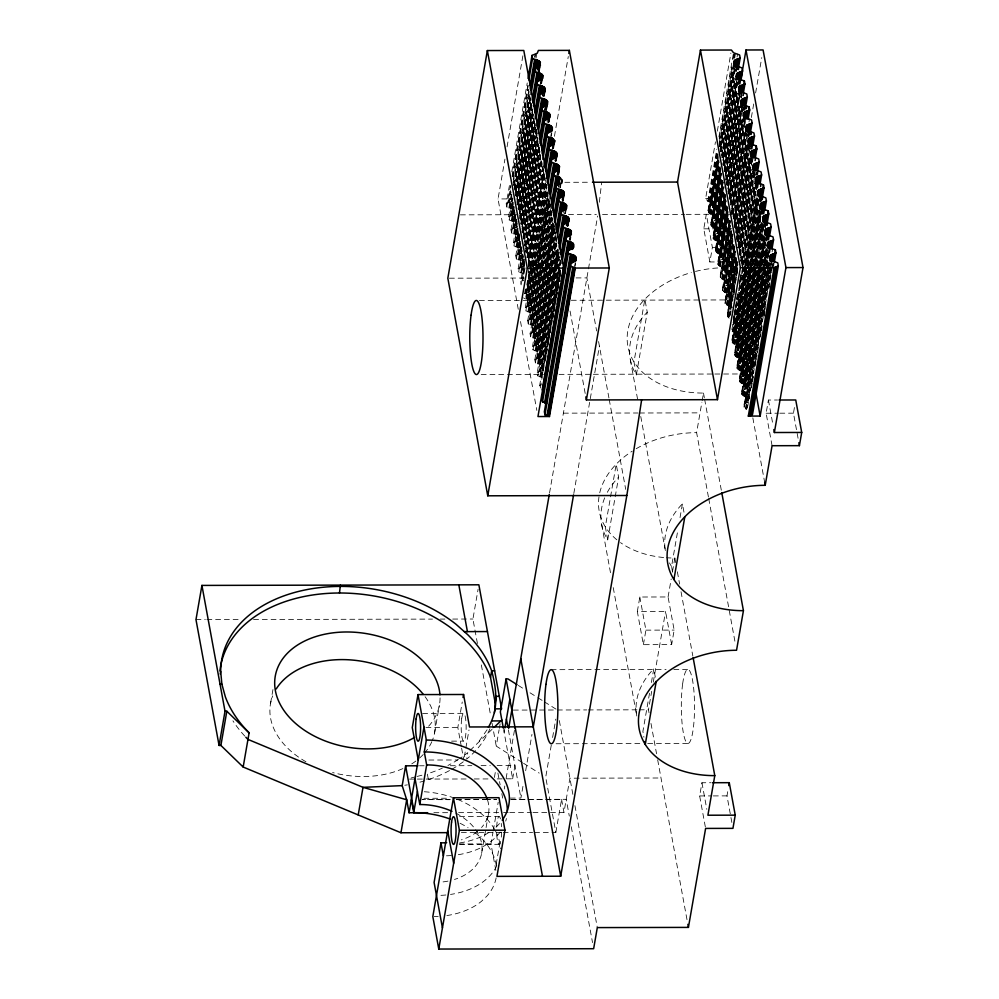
<?xml version="1.0" encoding="UTF-8"?>
<svg xmlns="http://www.w3.org/2000/svg" width="999" height="999" viewBox="0 0 999 999"><rect width="100%" height="100%" fill="white"/><g stroke="black" fill="none" stroke-linecap="round" stroke-linejoin="round"><path stroke-width="0.75" stroke-dasharray="5 3.75" d="M543.219 366.783L540.884 364.71L535.389 362.849L534.827 359.79L540.521 357.18L540.834 353.796L538.498 351.71L533.004 349.85L532.455 346.79L538.136 344.18L538.449 340.809L536.113 338.723L530.631 336.863L530.069 333.803L551.336 211.351M732.916 307.367L727.422 305.507L725.087 303.421L725.411 300.037L731.093 297.427L730.531 294.368L725.037 292.507L722.702 290.434L723.026 287.05L728.708 284.44L728.146 281.381L722.652 279.52L720.316 277.435L720.316 274.475L726.323 271.453L725.761 268.394L720.267 266.533L717.931 264.448L718.256 261.064L723.938 258.454L723.376 255.394L717.881 253.534L715.546 251.461L715.871 248.077L721.553 245.467L720.991 242.407L715.496 240.547L713.161 238.461L713.486 235.077L719.168 232.48L718.606 229.42L713.111 227.56L710.776 225.474L720.354 167.42M729.208 318.157L727.472 316.408L727.472 313.449L736.775 259.89M749.6 398.301L744.105 396.441L741.77 394.355L742.095 390.984L747.776 388.374L747.215 385.314L741.72 383.454L739.385 381.368L739.71 377.984L745.391 375.374L744.829 372.315L739.335 370.454L737 368.381L737.324 364.997L743.006 362.387L742.444 359.328L735.339 356.331L734.627 352.435L759.34 210.09M771.216 267.095L746.49 409.428L744.155 407.355L744.168 404.395L768.88 262.05M599.338 202.235L601.685 182.218M270.604 703.096L273.526 686.226M518.269 309.278L498.026 198.938L504.932 159.141M507.055 146.903L523.014 55.07M524.2 273.763L518.706 271.903L518.144 268.843L523.826 266.233L524.15 262.849L521.815 260.776L516.321 258.916L515.759 255.856L521.441 253.247L521.765 249.862L519.43 247.789L513.936 245.929L513.374 242.857L519.055 240.26L519.38 236.875L517.045 234.79L511.55 232.929L510.988 229.87L516.67 227.26L516.995 223.876L514.66 221.803L509.165 219.942L508.603 216.883L514.285 214.273L514.61 210.889L512.275 208.816L506.78 206.955L506.218 203.883L509.415 185.527M511.8 171.741L527.222 82.979M506.78 206.955L510.501 185.527M512.1 176.336L528.309 82.979M506.218 203.883L507.842 202.822L510.776 185.976M512.362 176.798L528.321 84.965M507.842 202.822L508.553 202.785L510.676 190.534M513.074 176.761L528.221 89.523M508.553 202.785L509.24 202.685L511.101 191.97M513.224 179.72L528.908 89.423M534.49 57.28L535.027 54.221M508.803 208.017L511.75 191.796M513.336 182.617L529.557 89.248M535.139 57.118L535.664 54.046M509.515 208.042L512.075 193.107M513.411 185.452L529.458 93.257M509.24 202.685L511.026 202.01L512.087 195.879M513.948 185.165L529.37 96.391M536.013 58.129L536.813 53.534M508.603 216.883L512.062 196.978M514.223 185.19L529.607 95.966M511.026 202.01L512.037 198.601M514.423 184.827L529.845 96.054M510.951 208.304L512.537 199.126M514.398 188.411L530.407 96.366M509.165 219.942L512.887 198.514M514.485 189.335L530.694 95.966M510.227 215.809L513.149 198.976M514.822 190.16L530.694 97.952M510.939 215.772L513.336 201.998M515.459 189.748L530.606 102.51M512.275 208.816L513.336 202.685M515.472 190.447L530.619 103.197M511.625 215.672L513.211 206.493M515.609 192.72L531.031 103.946M536.875 70.267L537.412 67.208M512.874 209.141L513.411 206.081M515.796 192.308L531.218 103.534M511.188 221.004L513.848 205.694M515.709 194.98L531.655 103.147M512.262 215.509L513.861 206.318M515.721 195.604L531.668 103.771M537.524 70.105L538.049 67.045M513.411 209.528L513.948 206.468M515.809 195.754L531.755 103.921M511.9 221.041L514.56 205.732M516.158 196.553L532.005 105.082M538.124 69.88L538.648 66.821M513.411 214.997L514.473 208.878M516.595 196.628L532.017 107.855M538.399 71.129L539.198 66.533M510.988 229.87L514.448 209.977M516.883 196.641L531.992 108.953M513.886 214.66L514.423 211.601M517.007 197.115L532.155 109.878M538.798 71.603L539.672 66.196M516.945 198.963L532.367 110.19M539.01 71.928L540.072 65.809M513.336 221.291L514.922 212.113M516.995 200.075L532.742 109.565M539.335 71.503L540.397 65.385M511.55 232.929L515.009 213.037M516.87 202.322L532.817 110.489M512.612 228.796L515.534 211.963M516.933 204.683L533.079 110.951M513.324 228.759L515.721 214.985M517.582 204.271L533.254 113.973M514.66 221.803L515.721 215.684M517.582 204.97L533.266 114.66M514.01 228.659L515.871 217.944M518.256 204.171L533.141 118.469M515.259 222.14L515.796 219.081M518.181 205.307L533.341 118.057M513.573 233.991L515.959 220.217M518.356 206.443L533.503 119.206M514.647 228.496L516.246 219.318M518.106 208.604L533.791 118.294M515.796 222.515L516.333 219.455M518.194 208.741L533.878 118.444M514.285 234.028L516.845 219.093M518.444 209.902L534.39 118.069M540.234 84.403L541.033 79.808M515.796 227.984L516.858 221.865M518.981 209.615L534.403 120.842M540.784 84.116L541.583 79.52M513.374 242.857L517.095 221.428M519.255 209.64L534.378 121.953M516.271 227.647L517.07 223.052M519.393 210.102L534.54 122.865M541.258 83.779L542.057 79.183M519.592 210.427L534.752 123.189M541.658 83.392L542.457 78.796M515.721 234.29L517.045 226.636M519.38 213.062L534.852 124.088M513.936 245.929L517.395 226.024M519.517 213.786L535.202 123.476M514.997 241.795L517.994 225.324M519.592 216.146L535.464 123.938M515.709 241.758L518.094 227.984M519.692 218.793L535.639 126.96M517.045 234.79L518.106 228.671M519.967 217.957L535.651 127.66M516.396 241.658L518.256 230.944M520.379 218.694L535.801 129.92M517.644 235.127L518.181 232.068M520.566 218.294L535.988 129.52M515.959 246.99L518.344 233.217M520.741 219.443L536.426 129.133M517.032 241.483L518.369 233.841M520.754 220.067L536.438 129.758M542.295 96.091L542.819 93.019M520.841 220.205L536.525 129.907M516.67 247.015L519.193 232.867M520.666 224.063L537.037 129.533M542.894 95.854L543.419 92.795M518.181 240.984L519.505 233.329M521.103 224.138L537.05 132.305M515.759 255.856L519.48 234.428M521.378 224.163L537.025 133.404M518.656 240.647L519.455 236.051M521.578 223.801L537 135.027M543.643 96.766L544.443 92.17M519.055 240.26L519.592 237.2M521.977 223.414L536.863 137.712M544.043 96.379L544.842 91.796M518.094 247.277L519.43 239.623M522.04 224.525L537.237 137.075M544.368 95.954L545.167 91.371M516.321 258.916L519.78 239.023M521.903 226.773L537.325 137.999M517.382 254.782L520.042 239.473M521.977 229.133L537.849 136.925M434.553 733.016L439.348 705.394M518.094 254.745L520.754 239.435M522.077 231.793L538.299 138.424M519.43 247.789L520.754 240.135M522.09 232.48L538.299 139.111M518.768 254.645L520.641 243.931M522.764 231.693L538.174 142.919M520.029 248.114L520.829 243.531M522.689 232.817L538.099 144.043M518.344 259.977L520.729 246.204M523.126 232.43L538.274 145.192M519.418 254.483L520.754 246.828M523.139 233.054L538.561 144.281M544.405 110.602L545.204 106.019M523.226 233.192L538.648 144.43M519.055 260.015L521.353 246.603M523.176 236.676L539.123 144.843M545.004 110.377L545.804 105.794M520.566 253.971L521.628 247.852M523.226 238.661L539.435 145.305M545.554 110.102L546.353 105.507M518.144 268.843L521.865 247.415M523.501 238.686L539.41 146.403M521.041 253.634L522.102 247.515M523.626 239.148L539.572 147.315M545.953 110.589L546.828 105.17M521.441 253.247L521.977 250.187M524.1 237.937L539.522 149.163M546.428 109.378L547.227 104.783M520.479 260.264L522.077 251.086M524.15 239.048L539.572 150.275M546.478 110.477L547.539 104.358M518.706 271.903L521.89 253.534M524.55 238.237L539.71 150.986M519.767 267.769L522.502 252.847M524.363 242.133L539.972 151.448M520.479 267.732L523.139 253.122M524.475 245.467L540.684 151.411M521.153 267.632L523.289 255.394M524.875 246.204L540.834 154.37M522.415 261.114L523.214 256.518M525.074 245.804L540.759 155.507M520.716 272.964L523.114 259.191M525.511 245.417L540.659 158.179M521.803 267.47L523.139 259.815M525.611 246.191L540.684 158.804M547.065 122.065L547.589 119.006M521.441 273.002L523.838 259.228M525.599 248.876L540.971 160.901M522.952 266.958L524.275 259.303M525.611 251.661L541.296 161.351M547.939 123.089L548.738 118.494M524.55 264.997L521.091 284.902L520.529 281.83L524.55 259.328M525.886 251.673L541.533 160.926M523.426 266.621L524.487 260.502M525.811 252.847L541.77 161.014M548.414 122.752L549.213 118.157M523.826 266.233L524.363 263.174M526.223 252.46L541.895 162.163M548.813 122.365L549.612 117.77M522.864 273.264L524.463 264.073M526.535 252.035L542.007 163.062M549.138 121.94L549.925 117.345M526.673 252.759L542.082 163.986M520.529 281.83L522.152 280.769L524.55 266.995M527.01 253.584L542.095 165.971M522.152 280.769L522.864 280.731L525.249 266.958M526.848 257.767L542.807 166.633M527.534 257.667L543.219 167.37M527.722 257.267L543.144 168.494M528.159 256.88L543.306 169.643M528.259 257.655L543.331 170.267M528.246 260.339L543.668 171.566M528.259 263.112L543.943 172.815M528.271 264.66L544.18 172.377M528.121 266.658L544.418 172.477M550.724 136.563L551.248 133.504M528.596 265.459L544.555 173.626M528.658 266.558L544.393 176.049M551.248 136.463L551.785 133.404M529.058 265.746L544.467 176.973M525.337 289.161L524.537 293.756L528.908 291.795L528.946 289.161L525.936 286.476M528.334 272.702L529.058 267.732M529.395 266.583L544.805 177.81M525.249 293.718L529.757 267.707M530.032 266.171L545.454 178.084M525.924 293.619L545.604 180.357M527.185 287.088L530.631 267.195M530.906 265.672L545.791 179.957M530.069 333.803L535.352 331.581L536.438 328.821L534.34 326.074L528.246 323.876L527.684 320.804L533.366 318.206L533.691 314.822L531.356 312.737L525.861 310.876L525.299 307.817L531.293 304.782L530.581 300.886L525.486 298.951L531.068 266.808M531.343 265.284L545.691 182.63M526.573 293.456L545.716 183.254M526.211 298.988L531.793 266.845M531.955 265.672L546.153 184.191M552.16 149.35L552.959 144.768M554.433 136.314L568.294 56.518M527.722 292.944L532.23 266.92M532.504 265.397L546.59 184.278M552.709 149.076L553.496 144.48M525.299 307.817L546.865 184.291M528.196 292.607L546.803 185.464M553.184 148.739L553.983 144.143M528.596 292.22L547.027 185.077M553.583 148.351L554.383 143.756M527.634 299.238L533.216 267.108M533.429 265.771L547.04 187.512M525.861 310.876L546.853 189.96M526.923 306.743L533.828 266.958M534.103 265.422L546.853 191.958M528.321 299.463L533.903 267.332M534.165 265.796L546.928 192.332M477.422 643.518L472.927 619.018L478.096 589.26M527.634 306.718L547.564 191.92M528.309 306.606L535.227 266.82M535.489 265.284L548.251 191.82M529.57 300.087L548.176 192.944M527.872 311.938L548.076 195.617M528.958 306.443L548.101 196.241M528.596 311.975L548.264 198.714M554.807 160.814L555.344 157.755M530.107 305.931L548.439 200.324M527.684 320.804L548.676 199.9M530.581 305.594L549.113 199.276M555.569 161.726L556.368 157.13M530.981 305.207L537.624 266.945M537.887 265.422L549.325 199.6M555.968 161.338L556.768 156.743M461.351 746.678L457.829 727.484L462.25 701.985M530.019 312.237L549.425 200.499M556.281 160.914L557.08 156.319M528.246 323.876L538.074 267.245M538.349 265.709L549.512 201.423M529.308 319.742L549.512 203.421M530.706 312.462L549.575 203.784M530.007 319.705L550.224 204.071M530.694 319.605L550.824 204.408M530.257 324.937L540.359 266.77M540.621 265.247L550.724 207.08M531.343 319.443L550.749 207.705M531.943 319.205L540.983 267.17M541.246 265.634L550.811 210.539M556.93 175.337L557.729 170.742M530.981 324.962L550.774 211.338M532.479 318.931L541.52 266.883M541.795 265.359L551.098 211.788M557.467 175.05L558.266 170.467M532.966 318.594L551.76 210.739M557.879 175.537L558.741 170.13M533.366 318.206L551.972 211.064M558.354 174.326L559.153 169.743M532.405 325.224L542.507 267.07M542.719 265.734L552.072 211.963M558.404 175.437L559.465 169.318M530.631 336.863L551.86 214.285M558.778 174.5L559.577 169.905M531.693 332.729L543.119 266.92M543.381 265.384L551.898 216.408M533.091 325.449L543.194 267.295M543.456 265.759L551.96 216.783M532.392 332.692L552.335 217.907M533.079 332.592L553.021 217.807M558.329 187.188L558.866 184.128M532.642 337.924L553.109 220.067M533.728 332.43L553.134 220.692M558.978 187.025L559.515 183.966M534.328 332.205L553.196 223.526M533.366 337.962L553.296 223.164M534.865 331.918L553.483 224.775M559.852 188.049L560.651 183.454M532.455 346.79L553.708 224.35M535.352 331.581L546.515 267.295M546.778 265.771L553.958 224.438M560.339 187.712L561.126 183.117M534.79 338.224L554.52 224.738M533.004 349.85L547.365 267.208M547.627 265.672L554.545 225.874M534.078 345.716L554.545 227.872M535.476 338.436L554.345 229.77M534.777 345.691L554.732 231.581M535.464 345.579L555.332 231.918M464.31 756.955L465.609 749.462M465.871 747.964L468.993 729.969M535.027 350.911L555.769 231.531M536.113 345.417L555.781 232.155M536.713 345.192L550.274 267.133M550.536 265.609L555.581 236.526M561.962 199.788L562.499 196.728M535.751 350.949L555.806 235.789M537.25 344.905L550.811 266.845M551.073 265.322L555.856 237.774M562.237 201.036L563.036 196.441M534.827 359.79L556.143 237.787M537.724 344.568L556.268 238.262M562.649 201.523L563.511 196.104M538.136 344.18L556.468 238.574M563.124 200.312L563.911 195.717M538.449 343.756L551.748 267.233M552.01 265.709L556.793 238.149M563.174 201.423L564.235 195.292M537.175 351.211L551.798 267.033M552.06 265.497L556.843 237.949M535.389 362.849L556.93 238.873M536.463 358.716L552.41 266.883M552.672 265.347L556.93 240.859M537.862 351.436L552.472 267.257M552.747 265.722L556.992 241.234M537.162 358.678L556.843 245.417M537.849 358.579L557.18 247.977M563.099 213.174L563.636 210.115M537.412 363.911L557.355 249.113M538.498 358.416L557.629 248.214M539.098 358.179L558.241 247.989M538.136 363.936L558.191 248.776M541.945 377.197L537.774 375.836L537.212 372.777L558.241 250.761M564.622 214.023L565.422 209.44M538.848 364.036L558.254 252.31M540.109 357.567L558.453 251.948M565.097 213.686L565.896 209.103M540.521 357.18L556.193 266.87M556.468 265.347L558.853 251.573M565.509 213.299L566.296 208.716M540.834 356.755L558.916 252.672M539.56 364.198L558.965 252.472M537.774 375.836L556.655 267.17M556.918 265.634L559.315 251.86M537.212 372.777L538.848 371.703L559.315 253.846M540.247 364.423L559.378 254.221M538.848 371.703L539.547 371.665L559.49 256.88M539.547 371.665L540.234 371.566L559.827 259.428M539.797 376.898L560.264 259.041M540.234 371.566L560.289 259.665M566.133 225.999L566.67 222.939M540.884 371.403L559.552 267.095M559.827 265.572L560.614 260.976M566.733 225.774L567.27 222.715M540.521 376.935L560.714 260.614M560.626 270.979L540.159 388.823L539.597 385.764L560.601 264.847M541.233 377.035L559.84 269.892M541.483 371.178L542.494 370.554L560.039 269.53M567.482 226.686L568.281 222.09M542.494 370.554L560.439 269.156M567.882 226.298L568.681 221.703M542.469 374.126L560.551 270.055M568.206 225.874L569.005 221.278M545.479 360.202L546.278 355.619M546.54 354.083L547.602 347.964M547.877 346.428L548.676 341.833M548.938 340.309L549.999 334.19M550.262 332.655L552.397 320.417M552.659 318.881L553.721 312.762M553.983 311.226L556.118 298.988M556.381 297.452L557.442 291.333M557.704 289.797L560.639 272.964M552.996 317.719L553.796 313.137M554.058 311.601L554.857 307.005M555.119 305.482L556.181 299.363M556.443 297.827L557.517 291.708M557.779 290.172L559.902 277.934M560.164 276.398L560.701 273.339M569.393 240.01L569.929 236.95M569.792 240.497L570.404 236.613M570.329 240.397L570.854 237.337M574.562 266.483L575.099 263.411M575.099 266.371L575.624 263.311M522.29 762.474L496.253 746.116L499.088 729.794M499.35 728.308L500.124 723.863M494.405 777.434L495.691 770.054M481.593 853.458L485.826 829.095M486.088 827.572L488.474 813.873M506.481 778.833L512.649 778.795L504.133 732.329L504.632 729.395M549.55 492.932L588.199 270.354M588.461 268.843L597.639 216.059M495.854 870.466L490.971 843.893L493.044 831.967M493.306 830.481L498.214 802.172M504.258 789.01L504.782 785.988M506.106 778.408L514.535 729.894M496.166 864.447L499.825 843.331M512.649 778.795L514.947 765.571L496.466 765.621M510.277 798.089L520.916 798.051L523.289 784.377M525.661 770.729L531.967 734.402M573.813 493.481L599.412 346.104M551.286 745.129L545.704 777.21L555.844 832.417L534.165 832.467M552.609 737.487L555.794 719.155M555.844 832.417L561.575 799.425L510.464 799.537M607.717 539.847L618.606 477.16L616.221 464.16L605.332 526.848L607.717 539.847A87.962 61.651 -10.4 0 1 605.981 494.955M636.363 374.875L647.252 312.2L644.867 299.2L633.99 361.888L636.363 374.875A87.962 61.651 -10.4 0 1 647.252 312.2M532.979 812.487L563.96 812.424L569.905 778.196L661.001 777.996M710.776 222.515L716.783 219.48L716.221 216.421L709.59 213.848L708.029 210.464L709.59 208.379L714.397 206.493L713.835 203.434L707.742 201.236L705.631 198.489L715.471 141.858M717.332 131.144L730.893 53.084M707.742 201.236L716.783 149.201M718.905 136.95L733.528 52.772M708.341 201.573L716.845 152.597M719.243 138.824L731.73 66.883M733.066 59.228L734.128 53.109M637.325 611.538L639.835 597.015L668.081 596.965L674.163 630.082L671.64 644.605L643.393 644.667L637.325 611.538L665.559 611.475L671.64 644.605M709.864 261.963L703.783 228.833L706.305 214.31L712.387 247.44L709.864 261.963L736.625 261.9M708.99 201.848L717.494 152.872M719.355 142.158L732.654 65.634M733.978 57.979L734.777 53.384M708.029 210.464L717.856 153.834M719.193 146.179L733.541 63.536M708.391 209.528L717.969 154.42M719.292 146.778L733.116 67.183M734.665 58.204L735.464 53.609M708.716 209.103L718.019 155.532M719.617 146.341L733.166 68.294M708.391 212.487L718.156 156.681M719.829 146.666L733.915 65.547M710.376 202.235L718.094 157.854M720.217 145.604L733.503 69.081M709.59 208.379L718.094 159.403M720.491 145.629L733.778 69.093M709.115 213.424L718.418 159.852M720.541 147.602L734.902 64.96M710.139 208.092L718.643 159.116M720.404 148.764L734.327 68.819M709.59 213.848L718.893 160.277M720.566 151.236L735.376 65.385M711.825 202.372L719.268 159.515M720.591 151.86L734.952 69.206M737.075 56.968L737.599 53.909M710.127 214.223L719.355 161.788M721.028 151.473L735.913 65.759M710.726 214.56L719.23 165.584M721.628 151.811L734.39 78.347M735.726 71.379L736.513 66.096M711.375 214.847L719.617 167.395M721.74 155.157L735.027 78.621M736.363 70.966L737.162 66.384M712.774 207.567L719.68 167.77M721.815 155.532L735.102 78.996M736.425 71.341L736.962 68.282M713.835 203.434L720.217 166.696M721.815 157.517L735.639 77.922M722.152 156.905L735.501 80.17M737.312 69.668L737.836 66.608M711.101 222.09L720.404 168.519M722.265 157.805L735.826 79.745M710.776 225.474L720.616 168.843M722.664 157.417L736.563 77.01M712.762 215.235L720.479 170.841M722.864 157.068L736.151 80.544M738.024 69.83L738.548 66.771M711.975 221.366L720.516 171.291M722.901 157.517L736.463 79.458M711.5 226.411L720.803 172.839M722.926 160.602L737.287 77.947M738.736 69.93L739.272 66.871M712.524 221.091L720.766 173.639M723.151 159.865L736.713 81.806M711.975 226.835L721.278 173.264M722.951 164.223L737.761 78.372M714.198 215.359L721.378 174.038M722.976 164.847L737.599 80.669M712.512 227.223L721.815 173.651M723.338 165.597L738.298 78.759M713.111 227.56L721.89 177.048M724.025 165.497L736.775 91.334M737.836 85.215L738.898 79.083M713.761 227.834L722.002 180.394M724.387 166.608L737.15 93.144M738.748 83.966L739.547 79.371M715.159 220.554L722.065 180.757M724.2 168.519L737.225 93.519M738.81 84.341L739.347 81.281M716.221 216.421L722.339 181.219M724.2 170.504L737.487 93.981M714.447 228.059L722.677 180.607M724.275 171.428L737.836 93.369M739.435 84.191L740.222 79.595M713.161 235.502L722.739 180.407M724.325 171.229L737.886 93.169M713.486 235.077L722.789 181.518M724.65 170.804L737.936 94.268M713.161 238.461L723.139 181.618M724.862 171.116L738.948 89.997M715.147 228.222L723.126 182.305M724.987 171.591L738.536 93.531M740.134 84.353L740.933 79.758M714.36 234.365L723.139 183.853M725.262 171.603L738.823 93.544M643.393 644.667L645.916 630.144L639.835 597.015M713.885 239.41L723.051 187M725.436 173.214L739.66 90.946M714.909 234.078L723.139 186.626M725.536 172.852L739.36 93.269M714.36 239.822L723.388 187.787M725.611 175.687L740.147 91.359M716.583 228.346L723.763 187.025M725.624 176.311L739.984 93.656M714.897 240.21L724.2 186.638M725.449 180.12L740.684 91.746M715.496 240.547L724.263 190.035M726.136 180.02L739.16 104.321M740.496 97.365L741.283 92.083M716.146 240.821L724.387 193.381M726.773 179.608L739.535 106.144M741.133 96.953L741.932 92.358M717.544 233.554L724.188 195.28M726.847 179.982L739.61 106.506M741.196 97.328L741.733 94.268M718.606 229.42L724.725 194.218M726.847 181.968L740.134 105.444M741.47 97.79L741.995 94.73M716.82 241.046L724.799 195.13M726.66 184.415L740.222 106.356M715.546 248.501L724.849 194.93M726.71 184.216L740.271 106.156M715.871 248.077L725.174 194.505M726.773 185.327L740.596 105.732M715.546 251.461L725.574 194.118M727.172 184.94L741.071 104.52M717.532 241.209L725.511 195.292M727.409 185.027L740.971 106.968M742.781 95.804L743.318 92.745M716.745 247.352L725.524 196.84M727.647 184.603L740.933 108.067M716.271 252.397L725.574 198.826M727.959 185.052L742.045 103.933M743.506 95.904L744.043 92.845M717.294 247.065L725.524 199.625M727.921 185.851L741.483 107.792M716.745 252.822L725.774 200.774M727.984 188.674L742.519 104.358M718.968 241.346L725.886 201.548M728.009 189.298L742.369 106.656M717.282 253.197L726.51 200.762M727.909 191.983L743.069 104.733M717.881 253.534L726.648 203.022M728.246 193.843L742.332 112.725M742.607 111.888L743.668 105.07M718.531 253.821L726.773 206.368M728.895 194.131L741.92 119.131M743.518 109.94L744.317 105.357M719.929 246.541L726.835 206.743M729.233 192.969L742.257 117.969M743.581 110.315L744.118 107.255M720.991 242.407L727.11 207.205M729.233 194.955L742.519 118.431M719.205 254.046L727.447 206.593M729.307 195.879L742.607 119.356M744.193 110.165L744.992 105.582M717.931 261.488L727.235 207.917M729.37 195.679L742.657 119.143M718.256 261.064L727.559 207.492M729.158 198.314L742.969 118.719M717.931 264.448L727.959 207.105M729.357 198.639L743.456 117.52M719.917 254.208L727.896 208.292M729.482 199.101L743.306 119.518M744.904 110.327L745.704 105.744M719.13 260.339L727.896 209.84M729.757 199.126L743.581 119.53M718.643 265.384L728.084 211.451M730.207 199.201L744.43 116.92M745.891 108.903L746.428 105.844M719.667 260.065L727.909 212.612M730.306 198.838L744.13 119.243M719.13 265.809L727.896 215.297M730.644 200.137L744.904 117.345M721.353 254.333L728.271 214.535M730.394 202.298L744.755 119.643M746.615 108.928L747.14 105.869M719.667 266.196L728.708 214.148M730.494 204.57L745.454 117.732M720.267 266.533L729.307 214.485M730.893 205.307L744.717 125.712M744.992 124.188L746.053 118.069M722.314 259.528L729.22 219.73M731.88 204.433L744.367 132.492M723.376 255.394L729.22 221.728M731.88 206.418L744.642 132.954M720.316 274.475L729.62 220.916M731.743 208.666L745.042 132.143M720.267 276.935L730.107 220.304M731.705 211.126L745.791 130.007M720.316 277.435L730.144 220.804M731.668 212.45L746.103 128.971M723.938 258.454L730.319 221.728M731.643 214.073L745.729 132.954M721.515 273.339L730.556 221.291M731.88 213.649L745.704 134.053M722.052 273.052L730.569 224.076M732.429 213.361L746.253 133.766M649.525 693.244L642.894 731.468L643.943 737.237M651.385 682.542L653.771 668.781L656.156 681.768M672.602 572.277L671.54 566.508L677.909 529.807M680.032 517.582L682.429 503.821L684.278 513.923M721.503 278.796L730.544 226.761M733.029 213.137L747.289 130.332M723.738 267.32L730.381 229.058M733.041 213.761L746.865 134.166M749 121.928L749.525 118.856M722.052 279.183L731.018 228.272M732.954 216.433L747.839 130.719M722.652 279.52L731.693 228.172M733.291 218.993L747.377 137.175M747.652 136.339L748.438 131.056M649.038 712.824L648.488 709.789L651.685 691.358M653.284 682.142L665.559 611.475M668.081 596.965L671.203 578.995M672.502 571.503L674.849 558.029A87.962 61.651 -10.4 0 1 666.408 557.742M708.428 497.015L696.615 432.654L701.91 402.21M702.172 400.686L703.496 393.069A87.962 61.651 -10.4 0 1 627.372 342.794A87.962 61.651 -10.4 0 1 691.32 272.54M731.743 302.947L725.274 267.695L731.768 230.27M739.372 254.633L740.634 247.377L734.552 214.248L746.815 143.619M748.151 135.939L748.688 132.867M751.348 117.507L753.758 103.696M755.619 92.944L761.75 57.63M723.301 279.795L731.805 230.819M733.928 218.581L746.69 145.117M748.288 135.926L749.075 131.331M724.7 272.527L731.867 231.194M734.003 218.956L746.753 145.479M748.351 136.301L748.888 133.242M725.761 268.394L731.867 233.192M734.265 219.405L747.289 144.418M748.626 136.763L749.15 133.704M722.702 287.475L731.955 234.103M734.128 221.653L747.427 145.13M748.963 136.151L749.762 131.556M722.627 289.698L732.205 234.603M734.19 222.765L748.413 141.234M722.702 290.434L732.467 234.628M734.327 223.913L748.488 141.97M724.687 280.182L732.667 234.266M734.29 225.537L748.076 145.492M749.937 134.79L750.474 131.718M723.9 286.326L732.941 234.29M734.265 226.636L748.351 145.517M724.437 286.039L733.116 235.901M734.54 227.884L748.8 145.592M750.661 134.877L751.186 131.818M723.888 291.795L732.929 239.748M735.139 227.647L749.675 143.332M726.123 280.319L733.041 240.522M735.426 226.748L749.512 145.629M751.373 134.915L751.91 131.856M724.437 292.17L733.204 241.671M735.526 229.021L750.224 143.706M725.037 292.507L733.803 241.995M735.401 232.817L750.823 144.043M725.686 292.794L734.19 243.818M736.313 231.568L749.337 156.568M750.674 148.913L751.46 144.331M727.085 285.514L734.253 244.193M736.388 231.943L749.138 158.479M750.736 149.288L751.273 146.229M728.146 281.381L734.253 246.179M736.65 232.405L749.412 158.941M725.087 300.462L734.39 246.89M736.725 233.329L749.812 158.117M751.348 149.138L752.147 144.555M725.411 300.037L734.44 248.002M736.837 234.228L749.862 159.228M725.087 303.421L734.652 248.326M736.7 236.9L750.873 154.957M727.072 293.182L734.777 248.788M736.675 238.524L750.461 158.491M752.06 149.301L752.859 144.718M726.285 299.313L735.052 248.813M736.65 239.623L750.736 158.504M726.822 299.038L735.601 248.526M736.825 241.234L751.285 158.217M726.273 304.782L735.576 251.211M737.524 240.647L752.06 156.319M728.508 293.306L735.426 253.509M737.549 241.271L751.635 160.152M726.822 305.17L735.589 254.658M737.986 240.884L751.011 165.884M751.273 164.36L752.609 156.706M728.071 298.639L735.514 255.781M737.911 242.008L750.936 167.008M751.198 165.484L752.259 159.365M727.422 305.507L736.201 255.682M738.061 244.967L751.073 169.281M752.409 162.325L753.209 157.043M728.059 305.781L736.837 255.269M738.161 247.627L751.723 169.568M729.457 298.501L736.638 257.18M738.236 248.002L751.797 169.942M730.531 294.368L736.638 259.166M738.773 246.928L752.06 170.392M738.848 247.852L752.197 171.116M727.472 313.449L736.825 260.989M739.223 247.215L752.509 170.692M727.472 316.408L736.962 262.138M739.16 249.063L753.258 167.944M729.457 306.169L737.162 261.788M739.335 249.987L752.846 171.478M754.707 160.764L755.244 157.705M727.796 313.024L728.671 312.312L737.437 261.8M739.297 251.086L753.121 171.491M728.184 317.357L737.986 261.513M739.21 254.233L753.97 168.893M755.431 160.864L755.956 157.805M728.658 317.769L737.961 264.211M739.647 255.17L753.92 172.377M730.893 306.293L738.074 264.972M739.934 254.258L754.282 171.616M729.47 316.633L737.974 267.645M740.097 255.407L754.457 172.752M730.719 310.102L737.899 268.781M740.296 255.007L754.645 172.352M730.331 315.434L731.131 310.839M734.065 294.693L734.852 289.41M740.446 257.967L755.331 172.253M740.621 260.989L754.37 181.019M755.506 175.275L755.968 171.84M740.883 261.451L754.445 183.391M741.183 261.051L754.732 182.992M756.118 175.125L756.655 172.065M741.745 261.351L755.294 183.292M741.72 262.974L755.494 182.942M756.83 175.287L757.354 172.228M741.683 264.073L755.506 184.49M741.857 265.684L756.056 184.203M757.542 175.387L758.341 170.792M736.713 298.763L737.774 292.645M739.372 283.466L740.172 278.871M740.434 277.335L740.971 274.275M742.294 266.633L756.38 185.502M734.078 314.697L733.278 319.293L735.301 320.354L735.863 323.414L732.841 324.625M734.34 313.174L735.139 308.579M735.401 307.043L736.463 300.924M736.738 299.388L737.799 293.269M739.397 284.091L740.184 279.495M740.459 277.959L740.983 274.9M742.582 265.722L756.668 184.603M731.855 329.62L735.314 309.715M735.576 308.192L742.756 266.87M743.019 265.334L757.367 182.68M733.104 323.089L755.968 191.458M756.231 189.935L757.03 185.339M734.627 352.435L740.621 349.4L740.059 346.341L734.577 344.48L732.242 342.395L732.554 339.011L738.236 336.401L737.674 333.341L732.192 331.481L756.118 194.43M756.905 189.136L757.966 183.017M732.829 331.768L756.83 194.393M757.816 187.887L758.616 183.304M731.867 340.384L744.605 266.783M744.892 265.384L757.379 193.444M732.242 339.435L756.693 198.626M732.554 339.011L745.054 267.07M745.316 265.547L757.017 198.202M732.242 342.395L757.754 195.467M734.228 332.155L757.654 197.914M733.441 338.286L757.629 199.013M732.954 343.331L758.74 194.867M760.202 186.85L760.726 183.791M733.428 343.756L746.728 267.233M746.99 265.697L759.215 195.292M734.577 337.774L746.802 267.37M747.077 265.846L758.765 198.501M735.664 332.28L758.79 199.126M760.913 186.875L761.45 183.816M733.978 344.143L758.428 203.334M758.691 201.798L759.752 195.679M735.227 337.612L747.452 267.208M747.714 265.684L759.415 198.339M734.577 344.48L757.966 209.79M759.565 200.599L760.351 196.016M735.913 337.512L748.139 267.108M748.401 265.572L757.966 210.477M759.565 201.298L760.102 198.227M735.214 344.755L758.616 210.065M760.276 201.261L761.001 196.291M737.674 333.341L759.215 209.365M760.539 201.723L761.076 198.651M760.888 201.111L761.688 196.516M734.939 352.01L759.402 211.189M734.615 355.382L760.139 208.454M736.613 345.142L760.002 210.452M761.6 201.274L762.387 196.678M735.826 351.286L750.436 267.108M750.711 265.572L760.276 210.477M735.339 356.331L761.126 207.867M762.587 199.837L763.111 196.778M735.813 356.743L761.6 208.279M736.962 350.774L761.151 211.488M738.049 345.267L751.598 267.22M751.872 265.684L761.438 210.589M736.35 357.13L752.035 266.833M752.309 265.297L762.137 208.666M737.612 350.612L761.001 215.921M761.263 214.385L761.8 211.326M736.95 357.467L752.634 267.158M752.909 265.634L760.614 221.241M761.937 213.599L762.736 209.003M738.298 350.499L760.626 221.94M761.95 214.285L762.487 211.226M737.599 357.754L761.263 221.528M762.662 214.248L763.386 209.278M740.059 346.341L761.6 222.365M737.012 365.422L761.725 223.077M763.273 214.098L764.073 209.503M737.324 364.997L754.345 267.045M754.607 265.509L761.787 224.188M737 368.381L762.786 219.917M738.998 358.129L762.387 223.451M763.985 214.261L764.772 209.665M738.211 364.273L762.662 223.464M737.724 369.318L763.511 220.854M738.199 369.742L756.006 267.195M756.28 265.659L763.985 221.278M739.347 363.761L756.093 267.332M756.355 265.809L763.798 222.952M740.434 358.266L763.823 223.576M738.736 370.117L764.522 221.653M739.997 363.599L756.743 267.17M757.005 265.647L763.386 228.908M763.648 227.372L764.185 224.313M739.335 370.454L762.999 234.241M764.322 226.586L765.122 221.99M740.684 363.499L757.429 267.07M757.692 265.534L763.011 234.927M764.335 227.273L764.872 224.213M739.984 370.741L763.373 236.051M765.047 227.235L765.771 222.278M742.444 359.328L763.985 235.352M765.309 227.697L765.846 224.638M739.397 378.409L764.11 236.064M765.921 225.562L766.458 222.502M739.71 377.984L764.173 237.175M739.385 381.368L764.909 234.44M741.37 371.128L764.809 236.888M766.633 225.724L767.157 222.665M740.584 377.26L759.727 267.07M759.989 265.534L764.784 237.987M740.109 382.305L765.896 233.841M767.344 225.824L767.881 222.765M740.584 382.729L766.37 234.266M741.733 376.748L765.921 237.475M742.819 371.253L760.888 267.183M761.163 265.647L766.208 236.563M741.121 383.117L761.325 266.795M761.588 265.259L766.907 234.653M742.382 376.586L766.57 237.312M741.72 383.454L761.925 267.12M762.187 265.597L765.384 247.228M766.445 241.109L767.507 234.99M743.056 376.486L765.396 247.914M766.72 240.272L767.257 237.2M742.369 383.728L766.096 247.889M767.432 240.235L768.156 235.264M744.829 372.315L766.37 248.339M741.782 391.408L766.495 249.063M768.044 240.085L768.843 235.489M742.095 390.984L763.623 267.008M763.898 265.472L766.82 248.639M741.77 394.355L767.294 247.427M743.756 384.116L767.157 249.425M768.743 240.247L769.542 235.652M742.969 390.259L767.432 249.45M742.494 395.304L768.281 246.84M742.969 395.729L765.296 267.158L744.118 389.747M765.559 265.622L768.755 247.252M765.646 265.771L768.306 250.462M745.204 384.253L768.593 249.563M743.506 396.103L769.292 247.64M744.767 389.585L766.033 267.133M766.295 265.609L768.955 250.299M744.105 396.441L768.568 255.632M768.83 254.096L769.892 247.977M745.441 389.473L766.708 267.033M766.982 265.497L768.044 259.378M744.755 396.728L768.144 262.038M769.742 252.847L770.541 248.252M747.215 385.314L768.481 262.862M744.168 404.395L769.205 261.626M744.118 406.855L769.63 259.915M744.155 407.355L769.68 260.414M746.141 397.103L769.58 262.862M744.48 403.971L745.354 403.246L769.018 267.033M745.354 403.246L770.092 263.686M772.115 251.798L772.652 248.739M745.354 408.716L771.141 260.252M745.903 402.959L770.691 263.449M745.891 409.091L770.616 266.758M770.878 265.222L771.678 260.627M746.503 402.734L771.34 263.286M747.152 402.572L747.826 402.472L772.015 263.187M747.402 408.179L772.664 262.774M751.46 387.587L752.259 382.992M752.522 381.468L753.596 375.349M755.182 366.158L755.981 361.563M756.243 360.04L757.317 353.921M757.579 352.385L758.641 346.266M760.239 337.075L761.038 332.492M761.3 330.956L762.362 324.837M763.96 315.647L764.759 311.064M765.022 309.528L766.083 303.409M768.743 288.099L769.804 281.98M770.067 280.444L771.128 274.325M771.403 272.802L772.202 268.207M772.464 266.671L772.989 263.611M764.035 316.571L764.834 311.988M768.818 289.023L769.355 285.964M772.814 266.059L773.338 262.999M773.551 266.671L774.05 263.162M705.344 826.947L699.65 795.941L701.947 782.741L711.051 782.729M772.077 445.716L766.121 413.236L768.418 400.037L777.522 400.012M731.855 822.452L726.985 795.878L727.996 790.022M798.064 438.274L793.456 413.174L794.467 407.305M511.5 201.661L512.599 198.913L498.026 198.938M487.087 729.769L477.809 742.994M470.005 750.474L492.045 729.345M488.873 832.417L487.824 833.154A74.076 51.149 9.9 0 1 459.453 842.956M539.597 385.764L541.233 384.69M728.671 312.312L730.456 311.626M411.151 777.959L415.559 776.835M417.033 776.46L422.914 774.949M522.864 280.731L523.538 280.632M404.795 785.251L407.405 784.864M747.826 402.472L748.538 402.435M497.24 778.895L504.945 778.845M564.86 182.305L590.946 182.243M705.631 198.489L720.217 198.451L735.401 281.206M460.377 214.847L551.535 214.648M568.543 214.61L596.353 214.548M602.547 214.535L684.627 214.36M686.176 214.36L728.608 214.261M730.094 214.261L734.552 214.248M703.783 228.833L732.03 228.771M712.387 247.44L734.69 247.39M736.176 247.39L740.634 247.377M449.375 278.197L526.635 278.022M528.171 278.022L559.078 277.959M576.073 277.922L586.9 277.897L596.628 330.944M479.383 300.474L555.706 300.299M571.278 300.274L700.574 299.987M702.135 299.987L751.985 299.875M481.193 374.538L543.506 374.4M559.078 374.363L591.795 374.3M593.356 374.288L713.298 374.026M714.859 374.026L752.247 373.951M563.399 413.161L637.936 412.999M639.497 412.999L700.062 412.862M766.121 413.236L778.271 413.211M779.782 413.199L793.456 413.174M195.979 619.63L205.307 619.605M206.868 619.605L241.096 619.53M253.546 619.505L432.48 619.105M440.259 619.093L444.93 619.08M452.697 619.068L472.927 619.018M645.916 630.144L674.163 630.082M551.148 669.68L666.071 669.43M673.826 669.417L687.811 669.38M513.349 710.089L555.869 709.989M557.38 709.989L586.725 709.927M588.261 709.927L637.674 709.814M639.223 709.814L648.488 709.789M422.627 713.423L463.623 713.336M425.936 727.547L457.829 727.484M451.573 741.146L463.723 741.108M556.068 743.743L641.483 743.556M647.689 743.543L688.061 743.456M428.858 760.039L457.717 759.977M419.48 765.783L424.1 765.771M450.274 765.721L471.828 765.671M481.068 765.646L490.297 765.634M409.553 779.108L415.796 779.083M417.357 779.083L466.57 778.983M474.238 778.958L489.56 778.933M699.65 795.941L711.8 795.916M713.323 795.916L726.985 795.878M423.938 798.301L450.187 798.238M450.074 799.562L422.202 799.625L450.062 799.675M456.268 799.55L484.153 799.487M485.701 799.487L496.54 799.462L488.786 799.587M510.477 799.437L566.233 799.312L569.305 816.083M456.256 799.65L487.237 799.587M433.866 812.699L447.802 812.674M458.641 812.649L502.01 812.549M503.558 812.549L508.204 812.537M509.752 812.537L531.431 812.487M459.59 816.633L499.063 816.545M461.363 832.629L501.635 832.542M503.184 832.529L532.617 832.467M459.09 843.955L490.971 843.893M459.677 844.405L499.163 844.33M523.476 297.889L525.486 298.951M518.344 685.451L524.85 689.547M530.057 692.819L536.563 696.902M537.862 697.727L543.069 700.998M544.368 701.81L556.081 709.178M523.588 763.298L539.198 773.114M497.877 773.001L500.137 784.814M501.835 793.681L502.684 798.114M503.621 729.582L504.133 732.329M768.418 400.037L773.014 425.137M737.936 294.992L753.121 377.747M734.265 316.733L749.175 397.952M752.834 417.869L764.647 482.242M703.496 393.069L704.332 397.664M704.62 399.2L721.49 491.146M708.716 498.551L735.426 644.13M674.849 558.029L675.686 562.624M677.372 571.815L679.62 584.078M681.031 591.745L692.844 656.106M630.344 359.777L637.949 401.173M640.759 416.496L665.521 551.398A87.962 61.651 -10.4 0 1 682.429 503.821M701.947 782.741L706.817 809.315M598.576 341.558L608.928 397.927M609.203 399.45L625.711 489.398M650.986 723.438L656.555 753.745M657.667 759.802L687.3 921.303M570.067 311.064L585.814 396.878M601.698 524.737L610.701 573.801M613.236 587.599L636.863 716.358A87.962 61.651 -10.4 0 1 653.771 668.781M520.516 321.528L536.838 410.414M559.328 720.604L573.251 796.49M574.937 805.631L597.315 927.596M571.266 826.747L592.532 942.606M561.575 799.425L563.96 812.424M508.391 729.882L520.916 798.051M481.356 664.959L490.634 715.496M492.045 723.151L496.253 746.116M461.613 748.151L463.786 759.964M428.284 779.058L427.322 773.825A138.886 95.904 9.9 0 0 442.32 768.156M663.636 557.517A87.962 61.651 -10.4 0 1 620.479 542.594M616.833 539.797A87.962 61.651 -10.4 0 1 599.188 495.529M599.737 492.794A87.962 61.651 -10.4 0 1 632.23 451.148M636.176 448.726A87.962 61.651 -10.4 0 1 696.615 432.654M607.33 492.295A87.962 61.651 -10.4 0 1 618.606 477.16M671.54 566.508A87.962 61.651 -10.4 0 1 669.492 562.887M695.479 271.428A87.962 61.651 -10.4 0 1 725.274 267.695M425.099 696.703A83.329 57.542 9.9 0 1 432.43 740.259M431.843 741.67A83.329 57.542 9.9 0 1 425.037 752.484M423.239 754.507A83.329 57.542 9.9 0 1 419.218 758.353M415.884 761.038A83.329 57.542 9.9 0 1 411.001 764.335M402.859 768.593A83.329 57.542 9.9 0 1 332.605 772.539M305.944 761.762A83.329 57.542 9.9 0 1 272.715 695.853M440.059 697.889A83.329 57.542 9.9 0 1 426.086 728.845M489.935 728.746A138.886 95.904 9.9 0 1 466.645 759.115L467.782 752.609A138.886 95.904 9.9 0 1 459.627 758.641M463.261 761.775A138.886 95.904 9.9 0 1 450.849 769.829M449.513 770.566A138.886 95.904 9.9 0 1 426.186 780.344M424.762 780.781A138.886 95.904 9.9 0 1 418.968 782.417M244.767 736.076A138.886 95.904 9.9 0 1 232.929 720.828M496.84 865.721A74.076 51.149 9.9 0 1 450.524 894.43M445.916 894.992A74.076 51.149 9.9 0 1 437.837 895.441M424.263 791.745A74.076 51.149 9.9 0 1 452.572 797.477M457.642 799.4A74.076 51.149 9.9 0 1 494.88 829.882M495.591 831.205A74.076 51.149 9.9 0 1 500.424 848.763M496.141 877.896A74.076 51.149 9.9 0 1 486.913 896.115L481.555 901.235A74.076 51.149 9.9 0 1 446.853 915.546M438.236 916.42A74.076 51.149 9.9 0 1 434.178 916.558M460.077 823.288A74.076 51.149 9.9 0 1 468.069 827.746M475.299 832.841A74.076 51.149 9.9 0 1 496.69 868.531M506.418 818.506A74.076 51.149 9.9 0 1 505.706 821.103M500.137 832.067A74.076 51.149 9.9 0 1 492.107 840.534L485.751 845.029A74.076 51.149 9.9 0 1 457.392 854.832M451.461 855.519A74.076 51.149 9.9 0 1 446.078 855.818M475.586 829.645A55.557 38.362 9.9 0 1 454.47 879.457M448.002 881.106A55.557 38.362 9.9 0 1 441.171 882.117M455.781 813.124A55.557 38.362 9.9 0 1 474.712 828.471M487.524 799.962A55.557 38.362 9.9 0 1 481.543 827.534M477.534 831.38A55.557 38.362 9.9 0 1 461.351 839.859M499.512 823.526A74.076 51.149 9.9 0 1 495.317 827.684M500.661 841.383A13.886 2.485 89.9 0 1 496.665 832.354M496.703 826.947A13.886 2.485 89.9 0 1 500.836 820.541M501.236 823.401A13.886 2.485 89.9 0 1 501.498 826.735M501.573 832.142A13.886 2.485 89.9 0 1 501.111 838.798M753.945 372.602A37.038 6.618 89.9 0 1 745.541 340.834A37.038 6.618 89.9 0 1 752.409 299.937A37.038 6.618 89.9 0 1 758.578 345.042M458.391 759.452A138.886 95.904 9.9 0 1 447.927 765.471M682.617 684.103A37.038 6.618 89.9 0 0 687.2 743.181A37.038 6.618 89.9 0 0 693.993 691.982A37.038 6.618 89.9 0 0 682.617 684.103M461.675 718.855A13.886 2.485 89.9 0 0 463.399 741.008A13.886 2.485 89.9 0 0 465.946 721.815A13.886 2.485 89.9 0 0 461.675 718.855"/><path stroke-width="1.5" d="M738.586 67.208L740.184 58.029L739.622 54.97L733.528 52.772L731.418 50.025L700.449 50.087L740.384 267.695L717.469 399.662L586.376 399.95L609.29 267.982L569.355 50.375L538.386 50.437L537.287 53.197L532.005 55.42L532.567 58.479L539.672 61.488L540.397 65.385L534.39 68.419L534.952 71.478L530.968 94.43M534.952 71.478L541.583 74.051L542.782 75.412L542.782 78.372L536.775 81.406L537.337 84.465L533.616 105.894M537.337 84.465L543.968 87.05L545.167 88.412L545.167 91.371L539.16 94.393L539.722 97.465L536.001 118.881M539.722 97.465L546.353 100.037L547.552 101.399L547.539 104.358L541.545 107.392L542.107 110.452L538.111 133.404M542.107 110.452L548.738 113.024L549.937 114.385L549.925 117.345L543.931 120.38L544.492 123.439L540.771 144.867M544.492 123.439L551.123 126.024L552.322 127.385L552.31 130.345L546.316 133.367L546.878 136.438L542.882 159.39M546.878 136.438L552.372 138.299L554.732 140.697L553.983 144.143L548.701 146.366L549.263 149.425L554.757 151.286L557.08 153.359L556.768 156.743L551.086 159.353L551.648 162.412L547.927 183.841M551.648 162.412L557.13 164.273L559.465 166.358L559.153 169.743L553.458 172.34L554.02 175.412L560.114 177.597L562.225 180.357L561.126 183.117L555.844 185.339L556.406 188.399L561.9 190.26L564.235 192.332L563.911 195.717L558.229 198.326L558.791 201.386L555.069 222.814M558.791 201.386L565.434 203.971L566.62 205.332L566.62 208.292L560.614 211.313L561.176 214.385L557.192 237.337M561.176 214.385L567.819 216.958L569.005 218.319L569.005 221.278L562.999 224.313L559.015 247.265M562.999 224.313L563.561 227.372L570.679 230.369L571.391 234.266L565.384 237.3L561.663 258.729M565.384 237.3L565.946 240.359L573.064 243.369L573.776 247.265L567.769 250.287L541.982 398.763L542.544 401.823L546.715 403.171M567.769 250.287L568.331 253.359L573.826 255.22L576.161 257.292L576.161 260.252L570.154 263.286L544.368 411.75L544.93 414.81L549.475 416.521L575.262 268.057L570.716 266.346L570.154 263.286M740.184 58.029L735.376 59.915L733.803 62L735.376 65.385L742.007 67.957L742.569 71.016L736.887 73.626L736.563 77.01L738.898 79.083L744.392 80.956L744.954 84.016L743.356 93.194M744.954 84.016L739.272 86.613L738.948 89.997L741.283 92.083L746.777 93.943L747.339 97.003L741.658 99.613L741.333 102.997L743.668 105.07L749.163 106.93L749.725 109.99L748.126 119.181M749.725 109.99L744.043 112.6L743.718 115.984L746.053 118.069L751.548 119.93L752.11 122.989L750.511 132.168M752.11 122.989L746.428 125.587L746.103 128.971L748.438 131.056L753.933 132.917L754.495 135.976L748.813 138.586L748.488 141.97L750.823 144.043L756.318 145.904L756.88 148.963L751.186 151.573L750.873 154.957L753.209 157.043L758.691 158.903L759.252 161.963L753.571 164.56L753.258 167.944L755.594 170.03L761.076 171.89L761.638 174.95L760.052 184.128M761.638 174.95L756.355 177.173L755.269 179.932L757.367 182.68L763.461 184.877L764.023 187.937L759.228 189.822L757.654 191.92L759.215 195.292L765.846 197.877L766.408 200.936L760.726 203.534L760.401 206.918L762.736 209.003L768.231 210.864L768.793 213.923L767.207 223.114M768.793 213.923L763.111 216.533L762.786 219.917L765.122 221.99L770.616 223.851L771.178 226.91L765.496 229.52L765.172 232.904L767.507 234.99L773.001 236.85L773.563 239.91L771.965 249.088M773.563 239.91L767.881 242.507L767.557 245.891L769.892 247.977L775.386 249.837L775.948 252.897L774.35 262.088M488.386 727.247C498.776 710.077 496.728 689.36 491.67 670.829A138.886 95.904 9.9 0 0 467.919 634.865L456.043 624.288A138.886 95.904 9.9 0 0 305.881 589.797A138.886 95.904 9.9 0 0 220.692 671.415L220.242 674.063M712.574 782.716L729.27 782.679L735.239 815.159L732.941 828.358L705.619 828.421L688.423 927.397L597.315 927.596L593.643 948.713L438.773 949.05L432.817 916.57L453.446 797.801L499.001 797.702L504.957 830.181L496.94 876.373L560.701 876.223L626.835 495.504L641.633 399.825M495.129 708.853L501.61 708.84L478.871 584.802L201.923 585.414L195.979 619.63L219.068 745.441L220.891 745.441L243.169 767.032L400.961 832.754L447.427 832.654M219.068 745.441L225.012 711.226L201.923 585.414M220.891 745.441L226.835 711.226L225.012 711.226M243.169 767.032L249.113 732.816A138.886 95.904 9.9 0 1 225.362 696.852L221.865 684.14L220.692 671.415M339.485 593.006L340.397 585.102M549.475 416.521L537.962 416.546L563.748 268.082L523.801 50.474L487.362 50.549L447.827 278.197L487.762 495.804L626.835 495.504M358.216 814.947L363.012 787.337L247.964 739.41A138.886 95.904 9.9 0 1 245.816 737.2M427.672 812.711L409.078 812.761L406.693 799.762L402.185 785.626L405.631 765.821L417.944 765.783M573.551 495.017L533.291 726.822L469.518 726.972L463.548 694.492L418.007 694.592L412.275 727.584L418.231 760.064M528.021 78.384L532.005 55.42M528.846 79.908L532.567 58.479M530.069 85.564L534.59 59.553M400.961 832.754L406.693 799.762L363.012 787.337L402.185 785.626M530.257 88.661L535.302 59.578M530.669 89.848L536.026 59.678M534.602 72.09L536.738 59.84M536.088 67.72L537.412 60.065M536.738 67.994L538.061 60.352M537.599 66.808L538.661 60.677M532.18 100.087L536.975 72.54M538.136 67.183L539.198 61.064M409.078 812.761L423.963 727.072M532.904 100.125L537.687 72.577M538.611 67.607L539.672 61.488M533.054 102.835L538.411 72.665M539.597 67.02L540.397 62.425M537.524 82.018L539.11 72.827M538.473 80.707L539.797 73.052M539.11 80.994L540.447 73.339M539.984 79.795L541.046 73.676M534.84 111.551L539.36 85.527M540.521 80.182L541.583 74.051M450.187 819.055A74.076 51.149 9.9 0 0 413.736 812.637L417.407 791.533M452.01 811.3A55.557 38.362 9.9 0 0 419.792 804.52L426.673 764.922L424.288 751.935L426.348 740.059L418.007 694.592M535.289 113.112L540.072 85.564M540.996 80.607L542.057 74.475M535.177 117.358L540.796 85.664M541.982 80.007L542.782 75.412M539.635 96.541L541.495 85.827M540.859 93.706L542.182 86.051M541.495 93.981L542.832 86.326M542.37 92.782L543.431 86.663M536.95 126.074L541.733 98.526M542.907 93.169L543.968 87.05M537.412 127.635L542.457 98.551M543.381 93.594L544.443 87.475M537.824 128.821L543.181 98.651M544.368 92.994L545.167 88.412M541.758 111.064L543.881 98.814M543.244 106.693L544.567 99.038M543.881 106.968L545.217 99.326M544.755 105.782L545.816 99.65M539.335 139.061L544.118 111.513M545.292 106.156L546.353 100.037M540.059 139.098L544.842 111.551M545.766 106.581L546.828 100.462M539.935 143.344L545.566 111.638M546.753 105.994L547.552 101.399M544.68 120.991L546.266 111.801M545.629 119.68L546.952 112.025M546.266 119.967L547.602 112.313M547.14 118.769L548.201 112.65M541.982 150.524L546.503 124.5M547.677 119.156L548.738 113.024M542.182 153.621L547.227 124.538M548.151 119.58L549.213 113.449M542.594 154.795L547.952 124.638M549.138 118.981L549.937 114.385M546.528 137.038L548.651 124.8M548.001 132.68L549.338 125.025M548.651 132.954L549.987 125.3M549.512 131.756L550.586 125.637M543.843 166.583L548.888 137.5M550.062 132.143L551.123 126.024M544.555 166.608L549.612 137.525M487.762 495.804L527.297 268.157L487.362 50.549M544.979 167.795L550.337 137.625M551.523 131.968L552.322 127.385M549.438 146.978L551.036 137.787M545.541 170.854L549.263 149.425M550.387 145.667L551.723 138.012M551.036 145.941L552.372 138.299M551.898 144.755L552.971 138.624M546.49 178.034L551.273 150.487M552.447 145.13L553.508 139.011M547.215 178.072L551.997 150.524M568.831 53.447L569.355 50.375M547.09 182.317L552.709 150.612M554.195 143.756L554.732 140.697M551.823 159.965L553.421 150.774M552.772 158.654L554.108 150.999M553.421 158.941L554.757 151.286M554.283 157.742L555.357 151.623M548.876 191.034L553.658 163.474M554.832 158.129L555.894 151.998M549.325 192.595L554.383 163.511M555.307 158.554L556.368 152.422M549.737 193.769L555.094 163.611M556.293 157.954L557.08 153.359M463.037 697.489L463.548 694.492M553.683 176.011L555.806 163.774M550.037 198.364L554.02 175.412M555.157 171.653L556.493 163.998M555.806 171.928L557.13 164.273M556.668 170.729L557.729 164.61M551.261 204.021L556.043 176.473M557.217 171.116L558.279 164.997M446.653 842.644A55.557 38.362 9.9 0 1 440.971 842.881L434.103 882.467L442.445 927.934M551.985 204.058L556.768 176.498M557.692 171.541L558.753 165.422M551.86 208.292L557.479 176.598M558.678 170.954L559.465 166.358M555.531 192.07L556.068 189.011M556.593 185.951L558.191 176.761M552.684 209.827L556.406 188.399M557.542 184.64L558.878 176.985M558.191 184.915L559.515 177.273M559.053 183.729L560.114 177.597M553.908 215.484L558.429 189.46M554.358 217.045L559.153 189.498M554.507 219.755L559.865 189.585M558.716 200.462L560.576 189.748M561.7 183.416L562.225 180.357M559.927 197.627L561.263 189.972M560.576 197.914L561.9 190.26M561.438 196.716L562.499 190.597M556.031 230.007L560.814 202.447M561.987 197.103L563.049 190.971M556.48 231.568L561.538 202.485M562.462 197.527L563.523 191.396M556.893 232.742L562.25 202.585M563.436 196.928L564.235 192.332M561.363 211.925L562.961 202.747M562.312 210.627L563.648 202.972M562.961 210.901L564.285 203.247M563.823 209.703L564.885 203.584M558.416 242.994L563.199 215.447M564.373 210.09L565.434 203.971M559.403 241.496L563.923 215.472M564.847 210.514L565.909 204.395M560.114 241.596L564.635 215.572M565.821 209.927L566.62 205.332M563.748 224.925L565.347 215.734M559.84 248.801L563.561 227.372M438.773 949.05L459.403 830.281L453.446 797.801M564.697 223.614L566.021 215.959M565.347 223.901L566.67 216.246M566.208 222.702L567.27 216.583M561.063 254.458L565.584 228.434M566.745 223.077L567.819 216.958M561.251 257.542L566.296 228.471M567.22 223.501L568.294 217.382M561.975 257.642L567.02 228.559M568.206 222.914L569.005 218.319M565.596 240.971L567.732 228.734M561.962 263.324L565.946 240.359M494.468 712.624A138.886 95.904 9.9 0 0 495.192 702.859L490.521 677.422L491.67 670.829L494.655 670.816M567.082 236.601L568.406 228.946M567.732 236.888L569.055 229.233M568.593 235.689L569.655 229.57M556.53 307.242L542.182 389.885L543.618 390.022L569.405 241.558M557.067 304.183L560.526 284.278M561.051 281.219L567.969 241.421M569.13 236.076L570.204 229.945M542.907 389.922L568.681 241.458M569.605 236.501L570.679 230.369M570.591 235.901L571.391 231.318M547.514 371.815L548.051 368.756M564.535 273.863L565.059 270.804M568.518 250.899L570.117 241.721M542.544 401.823L568.331 253.359M569.467 249.6L570.791 241.945M570.117 249.875L571.44 242.22M570.978 248.676L572.04 242.557M544.567 402.884L570.354 254.42M571.515 249.063L572.577 242.944M545.279 402.909L571.066 254.445M571.99 249.488L573.064 243.369M546.003 403.009L571.79 254.545M572.976 248.901L573.776 244.305M570.641 265.422L572.502 254.708M544.93 414.81L570.716 266.346M495.192 702.859L496.328 696.34L499.313 696.34M571.853 262.587L573.176 254.932M572.502 262.874L573.826 255.22M573.364 261.676L574.425 255.557M546.952 415.871L572.739 267.407M573.901 262.05L574.962 255.931M547.664 415.909L573.451 267.445M548.389 416.009L574.175 267.545M575.362 261.888L576.161 257.292M549.1 416.171L574.887 267.707M517.045 684.64L507.929 678.908L506.106 678.908L500.362 711.987L503.359 728.209M504.895 727.934L509.852 699.337M508.653 728.358L549.275 494.468M717.469 399.662L677.522 182.055L700.449 50.087M733.653 64.123L734.178 61.064M733.703 65.222L734.502 60.639M734.103 64.848L734.902 60.252M734.315 66.034L735.376 59.915M734.852 65.747L735.926 59.628M735.189 67.058L736.525 59.403M735.838 66.896L737.162 59.241M736.525 66.783L737.849 59.141M737.225 66.758L738.561 59.103M736.038 77.11L736.563 74.051M736.35 76.686L736.887 73.626M736.488 77.835L737.287 73.239M736.7 79.033L737.761 72.902M737.237 78.746L738.311 72.615M737.836 78.521L738.91 72.39M738.224 79.883L739.547 72.228M738.91 79.783L740.234 72.128M739.61 79.745L740.946 72.09M738.736 89.685L739.272 86.613M738.873 90.822L739.672 86.239M740.684 80.594L746.003 49.987L763.086 49.95L803.021 267.557L774.375 432.517L801.71 432.455L799.412 445.654L772.077 445.716L765.209 485.302A87.962 61.651 -10.4 0 0 667.769 548.176A87.962 61.651 -10.4 0 0 743.431 610.676L736.55 650.262A87.962 61.651 -10.4 0 0 639.123 713.136A87.962 61.651 -10.4 0 0 714.784 775.636L707.904 815.221L735.239 815.159M739.085 92.02L740.147 85.902M740.971 80.207L742.569 71.016M739.622 91.733L740.684 85.614M739.959 93.032L741.283 85.39M740.609 92.87L741.932 85.215M741.295 92.77L742.619 85.115M741.995 92.732L743.331 85.09M743.855 84.016L744.392 80.956M740.808 103.097L741.333 100.037M740.858 104.196L741.658 99.613M741.258 103.821L742.057 99.226M741.47 105.007L742.532 98.889M742.007 104.72L743.069 98.601M742.344 106.031L743.668 98.377M742.994 105.869L744.317 98.214M743.668 105.757L745.004 98.114M744.38 105.732L745.716 98.077M743.181 116.084L743.718 113.024M743.506 115.659L744.043 112.6M743.643 116.808L744.442 112.213M745.741 106.181L747.339 97.003M743.855 118.007L744.917 111.876M744.392 117.72L745.454 111.601M744.73 119.018L746.053 111.364M745.379 118.856L746.703 111.201M746.053 118.756L747.389 111.101M746.765 118.719L748.101 111.064M748.626 109.99L749.163 106.93M745.629 130.182L746.428 125.587M746.028 129.795L746.827 125.212M746.241 130.994L747.302 124.875M746.777 130.707L747.839 124.588M747.115 132.018L748.438 124.363M747.764 131.843L749.088 124.188M748.438 131.743L749.774 124.088M749.15 131.706L750.474 124.063M747.951 142.07L748.488 139.011M748.276 141.646L748.813 138.586M748.413 142.795L749.213 138.199M748.626 143.981L749.687 137.862M749.163 143.694L750.224 137.575M656.156 681.768L645.267 744.455L644.742 741.57M673.925 579.495L684.814 516.808M749.5 145.005L750.823 137.35M750.149 144.843L751.473 137.188M750.823 144.743L752.16 137.088M751.535 144.705L752.859 137.05M750.661 154.633L751.186 151.573M750.798 155.782L751.598 151.186M752.896 145.155L754.495 135.976M751.011 156.98L752.072 150.849M751.548 156.693L752.609 150.574M751.885 157.992L753.209 150.337M752.534 157.83L753.858 150.175M753.209 157.73L754.545 150.075M753.92 157.692L755.244 150.037M755.781 148.963L756.318 145.904M752.722 168.057L753.258 164.985M752.784 169.156L753.571 164.56M753.184 168.769L753.983 164.186M755.281 158.154L756.88 148.963M753.383 169.967L754.457 163.848M753.933 169.68L754.994 163.561M754.27 170.991L755.594 163.337M754.907 170.817L756.243 163.162M755.594 170.717L756.93 163.062M756.305 170.679L757.629 163.037M755.569 181.768L756.355 177.173M757.667 171.141L759.252 161.963M755.768 182.954L756.842 176.835M756.318 182.667L757.379 176.548M756.655 183.978L757.979 176.323M757.292 183.816L758.628 176.161M757.979 183.716L759.315 176.061M758.691 183.679L760.014 176.024M757.492 194.031L758.029 190.971M757.816 193.606L758.341 190.547M757.954 194.755L758.74 190.16M758.154 195.954L759.228 189.822M758.703 195.667L759.764 189.548M759.04 196.965L760.364 189.31M759.677 196.803L761.013 189.148M760.364 196.703L761.688 189.048M761.076 196.666L762.399 189.011M762.936 187.937L763.461 184.877M759.615 208.554L760.414 203.958M759.927 208.129L760.726 203.534M760.326 207.742L761.126 203.159M762.437 197.128L764.023 187.937M760.539 208.941L761.6 202.822M761.088 208.654L762.15 202.535M761.413 209.965L762.749 202.31M762.062 209.79L763.398 202.135M762.749 209.69L764.073 202.035M763.461 209.653L764.784 202.01M762.712 220.742L763.511 216.146M764.822 210.115L766.408 200.936M762.924 221.928L763.985 215.809M763.473 221.641L764.535 215.522M763.798 222.952L765.134 215.297M764.447 222.789L765.783 215.135M765.134 222.69L766.458 215.035M765.846 222.652L767.17 214.997M767.707 213.923L768.231 210.864M764.647 233.004L765.184 229.945M764.697 234.116L765.496 229.52M765.097 233.729L765.896 229.133M765.309 234.927L766.37 228.796M765.858 234.64L766.92 228.521M766.183 235.939L767.519 228.284M766.832 235.776L768.169 228.122M767.519 235.677L768.843 228.022M768.231 235.639L769.555 227.984M767.032 246.004L767.557 242.944M767.344 245.579L767.881 242.507M767.482 246.716L768.281 242.133M769.58 236.101L771.178 226.91M767.694 247.914L768.755 241.795M768.243 247.627L769.305 241.508M768.843 247.402L769.904 241.283M769.218 248.763L770.554 241.121M769.904 248.664L771.228 241.009M770.604 248.626L771.94 240.984M769.73 258.566L770.666 255.12L775.948 252.897M769.867 259.715L770.666 255.12M770.079 260.901L771.141 254.782M770.616 260.627L771.69 254.495M770.953 261.925L772.289 254.27M771.603 261.763L772.926 254.108M772.289 261.663L773.613 254.008M772.989 261.626L774.325 253.971M774.849 252.897L775.386 249.837M746.003 49.987L785.938 267.595L760.152 416.059L748.313 416.084L774.088 267.62L778.333 265.884L777.771 262.824L772.277 260.964L769.942 258.891L770.266 255.507M748.313 416.084L749.537 415.559L775.311 267.095M749.537 415.559L750.212 415.459L775.998 266.995M750.212 415.459L750.923 415.422L776.71 266.958M778.333 265.884L752.547 414.36L750.923 415.422M728.771 785.614L729.27 782.679M494.205 727.284L501.835 719.979M592.482 182.243L677.522 182.055M527.297 268.157L563.748 268.082M575.262 268.057L609.29 267.982M740.384 267.695L774.088 267.62M785.938 267.595L803.021 267.557M779.045 400.012L795.741 399.975L801.71 432.455M464.285 631.618L487.462 631.568M220.042 684.14L221.865 684.14M491.595 720.928L500.861 720.916M459.403 830.281L504.957 830.181M226.835 711.226L249.113 732.816M798.875 442.694L799.412 445.654M773.838 429.558L774.375 432.517M755.656 391.533L760.152 416.059M764.647 482.242L765.209 485.302M721.778 492.669L743.431 610.676M693.131 657.642L714.784 775.636M687.861 924.35L688.423 927.397M585.814 396.878L586.376 399.95M520.766 658.628L560.701 876.223M515.072 726.872L542.482 876.273M506.106 678.908L515.172 728.283M506.418 719.13L507.904 727.197M458.828 584.84L467.42 631.618M447.714 830.793L453.671 863.273M440.971 842.881L443.356 855.868M415.022 778.533L419.792 804.52M405.631 765.821L413.973 811.325M411.363 799.65L413.736 812.637M276.199 688.985A83.329 57.542 9.9 0 1 346.328 659.677A83.329 57.542 9.9 0 1 423.301 694.355M414.51 737.474A83.329 57.542 9.9 0 1 285.851 713.136A83.329 57.542 9.9 0 1 333.828 632.742A83.329 57.542 9.9 0 1 439.96 694.842M219.917 671.028A138.886 95.904 9.9 0 1 344.468 593.056A138.886 95.904 9.9 0 1 490.521 677.422M426.673 764.922A55.557 38.362 9.9 0 1 487.087 798.701M424.288 751.935A74.076 51.149 9.9 0 1 507.33 810.526M426.348 740.059A74.076 51.149 9.9 0 1 495.379 767.082A74.076 51.149 9.9 0 1 502.21 820.191M416.121 718.955A13.886 2.485 89.9 0 0 417.844 741.108A13.886 2.485 89.9 0 0 420.392 721.915A13.886 2.485 89.9 0 0 416.121 718.955M451.56 822.165A13.886 2.485 89.9 0 0 453.284 844.317A13.886 2.485 89.9 0 0 455.831 825.124A13.886 2.485 89.9 0 0 451.56 822.165M545.953 684.402A37.038 6.618 89.9 0 0 550.549 743.481A37.038 6.618 89.9 0 0 557.342 692.282A37.038 6.618 89.9 0 0 545.953 684.402M471.066 315.197A37.038 6.618 89.9 0 0 475.661 374.275A37.038 6.618 89.9 0 0 482.455 323.077A37.038 6.618 89.9 0 0 471.066 315.197"/></g></svg>
